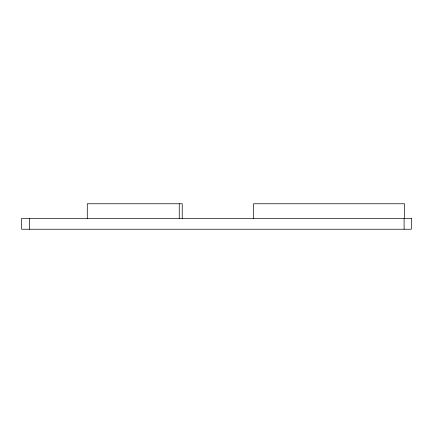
<?xml version="1.0" encoding="UTF-8"?>
<svg xmlns="http://www.w3.org/2000/svg" width="433" height="433" viewBox="0 0 433 433"><rect width="100%" height="100%" fill="white"/><g stroke="black" fill="none" stroke-linecap="round" stroke-linejoin="round"><path stroke-width="0.65" d="M404.584 218.394L404.584 203.764L253.478 203.764L253.478 218.394M404.108 218.394L404.108 229.236M182.233 218.394L182.233 203.764L87.282 203.764L87.282 218.394M179.246 203.764L179.246 218.394M29.509 218.394L29.509 229.236M411.35 218.394L21.65 218.394L21.65 229.236L411.35 229.236L411.35 218.394"/></g></svg>
